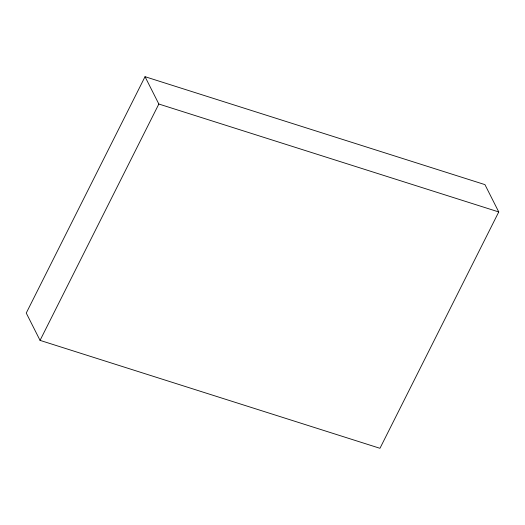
<?xml version="1.0" encoding="UTF-8"?>
<svg xmlns="http://www.w3.org/2000/svg" width="525" height="525" viewBox="0 0 525 525"><rect width="100%" height="100%" fill="white"/><g stroke="black" fill="none" stroke-linecap="round" stroke-linejoin="round"><path stroke-width="0.79" d="M145.038 76.696L26.25 313.051L40.057 340.377L379.962 448.304L498.75 211.949L484.942 184.623L145.038 76.696L158.845 104.029L498.75 211.949M40.057 340.377L158.845 104.029"/></g></svg>
